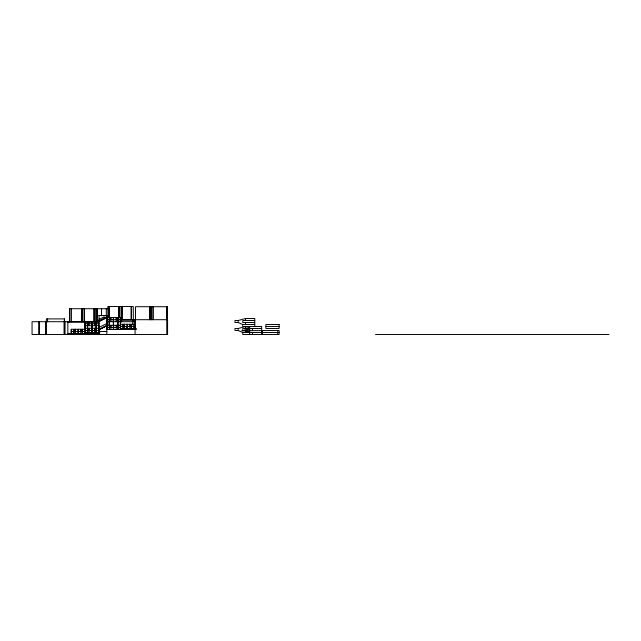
<?xml version="1.0" encoding="UTF-8"?>
<svg xmlns="http://www.w3.org/2000/svg" width="641" height="641" viewBox="0 0 641 641"><rect width="100%" height="100%" fill="white"/><g stroke="black" fill="none" stroke-linecap="round" stroke-linejoin="round"><path stroke-width="0.96" d="M84.924 333.464L84.933 321.478L99.051 321.478M85.125 333.464L85.133 321.478M87.416 333.464L87.424 321.478M87.617 333.464L87.625 321.478L87.665 325.676M91.879 333.464L91.887 321.478L91.895 325.676M92.08 333.464L92.088 321.478M96.038 333.464L96.046 321.478L96.054 325.676M96.238 333.464L96.246 321.478M98.57 333.464L98.578 321.478M98.77 333.464L98.778 321.478M121.59 317.503L106.823 317.503L106.815 329.49L136.429 329.49M107.015 329.49L107.023 317.503M109.315 329.498L109.323 317.503M109.523 317.503L109.515 329.498L109.443 325.299M113.321 329.498L113.329 317.503M117.8 329.49L117.808 317.503L117.816 321.702M118 329.49L118.008 317.503M120.308 329.49L120.316 317.503M132.783 324.931L132.975 319.699M134.971 319.699L134.746 325.5M99.043 321.429L99.043 319.434L104.179 316.87L104.179 318.505L106.975 317.111L98.834 321.101L98.818 334.49M106.823 317.559L98.922 321.502L98.922 321.045M106.911 323.497L98.922 327.495L98.914 329.762M98.922 329.49L106.911 325.5M106.975 317.111L98.922 321.061M98.882 321.502L106.919 317.503M106.735 325.892L98.634 329.891L106.735 325.5L106.67 325.892M249.653 328.496L245.062 330.492L249.653 332.487M249.653 328.697L245.062 330.692L241.865 330.692L279.091 330.492L279.091 334.49L242.771 334.49L242.771 332.487L238.172 330.492L234.975 330.492L234.975 328.496L238.172 328.496L245.567 326.493L245.567 328.496M254.757 324.498L242.771 324.498L238.172 322.495L234.975 322.495L234.975 320.5L238.172 320.5L245.567 318.505L254.757 318.505L254.757 326.493M249.678 327.247L245.062 328.496L245.062 330.692L249.653 332.687M107.944 308.714L69.685 308.714L69.685 321.702M107.023 315.701L98.866 315.5L107.488 315.5L107.488 317.503M120.516 318.705L121.349 318.705M121.574 319.498L133.344 319.498L133.272 306.51L107.888 306.51L107.944 317.704M106.823 319.699L167.573 319.699L167.573 334.49L32.05 334.49L32.05 321.702L98.866 321.702M121.478 320.099L135.075 320.091M254.757 320.5L242.771 320.5L242.771 322.495L254.757 322.495M120.516 320.7L121.349 320.7M106.71 321.702L135.075 321.702M67.842 322.103L98.842 322.103M84.941 322.479L85.341 322.479M84.933 323.673L98.778 323.673M106.879 325.299L120.668 325.299M99.051 325.676L84.933 325.676L84.933 321.478M120.444 326.493L135.211 326.493M265.911 326.493L279.091 326.493M106.879 327.495L120.572 327.495M99.051 328.296L84.933 328.296L84.933 333.488M120.444 328.496L136.429 328.496M261.648 328.496L242.771 328.496L242.771 330.492M85.341 329.29L71.215 329.29L71.215 333.488M84.933 330.492L98.778 330.492M261.648 330.892L263.643 330.492M71.215 331.493L85.061 331.493M98.818 331.493L106.823 331.493M242.771 332.487L261.648 332.487M262.361 332.487L279.091 332.487M67.842 333.488L99.684 333.488L99.684 332.487L84.772 332.487L84.772 333.488M375.522 334.49L608.95 334.49M277.681 330.492L277.681 334.49M262.361 330.492L262.361 334.49M261.648 334.49L261.648 326.493L242.771 326.493L242.771 324.498M252.45 328.496L252.45 330.492M252.45 332.487L252.45 334.49M249.653 326.493L249.653 334.49M245.567 318.505L245.567 320.5M245.567 322.495L245.567 324.498M245.567 330.492L245.567 332.487M238.172 320.5L238.172 322.495M238.172 328.496L238.172 330.492M167.341 334.49L167.341 306.71L135.515 306.71L135.515 319.699M167.189 306.71L167.173 319.699M167.085 306.71L167.077 319.699M166.916 306.71L166.916 334.49M153.367 306.71L153.367 319.699M152.085 306.71L152.069 319.699M151.324 306.71L151.324 319.699M150.579 306.71L150.571 319.699M149.746 306.71L149.746 319.699M149.633 306.71L149.633 319.699M135.203 328.496L135.195 324.298L120.444 324.298L120.46 329.49L120.516 317.503L120.516 321.702M135.075 319.691L135.075 334.49M134.955 326.493L134.842 328.496L134.826 326.493M134.426 326.493L134.426 328.496M134.137 324.298L134.161 328.496M134.009 324.298L134.025 328.496M133.08 319.691L132.975 320.099M131.437 324.298L131.461 328.496M131.309 306.51L131.309 319.498M131.301 324.298L131.293 328.496M131.221 306.51L131.221 319.498M131.189 324.298L131.189 328.496M129.939 324.298L129.923 326.493M129.811 324.298L129.803 328.496M127.222 324.298L127.239 328.496M127.086 324.298L127.102 328.496L127.086 326.493M124.538 324.298L124.538 328.496M124.386 324.298L124.41 326.493M123.296 324.298L123.296 326.493M123.16 324.298L123.152 328.496M123.008 324.298L123 328.496M122.086 306.51L122.102 319.498M121.87 306.51L121.814 319.498M121.574 306.51L121.59 321.702M121.437 317.503L121.349 321.702M121.333 321.702L121.221 319.699L121.205 321.702M120.812 319.699L120.812 321.702M120.596 324.298L120.572 329.49M120.404 317.503L120.404 321.702M119.979 306.51L119.963 317.503M118.809 306.51L118.809 317.503M118.721 306.51L118.721 317.503M117.872 325.299L117.872 329.49M117.76 325.299L117.736 327.495M117.68 317.503L117.68 321.702M117.624 325.299L117.624 329.49M117.567 317.503L117.567 321.702M116.301 317.503L116.317 319.699M116.358 325.299L116.374 327.495M116.189 317.503L116.181 321.702M116.245 325.299L116.237 329.49M113.673 325.299L113.673 329.49M113.489 317.503L113.521 329.498L113.545 325.299M113.465 319.699L113.465 321.702M110.973 325.299L110.973 329.49M110.917 317.503L110.917 321.702M110.845 325.299L110.821 327.495M110.789 317.503L110.765 319.699M109.731 325.299L109.731 327.495M109.675 317.503L109.675 319.699M109.459 306.51L109.531 321.702M109.371 306.51L109.379 321.702M108.962 306.51L108.962 317.503M107.88 321.67L107.88 325.636M107.488 321.502L107.488 325.5M106.975 315.5L106.975 321.702M107.031 325.299L107.031 329.49M106.847 317.103L106.815 334.49M106.262 308.714L106.358 315.701M101.534 308.714L101.478 315.701M99.523 318.505L99.523 321.502M99.523 327.495L99.523 329.49M99.067 315.701L99.034 319.434M99.043 327.423L99.043 329.762M98.65 321.478L98.65 325.676M98.65 328.296L98.642 332.487M97.512 308.714L97.512 321.702M97.12 308.714L97.12 321.702M96.911 308.714L97.031 321.702M96.559 308.714L96.543 321.702M96.046 328.296L96.006 332.487M95.926 321.478L95.886 325.676M95.918 328.296L95.878 332.487M95.701 308.714L95.685 321.702M94.62 321.478L94.62 323.673M94.612 328.296L94.62 330.492M94.491 321.478L94.491 325.676M94.483 328.296L94.483 332.487M94.115 308.714L94.115 321.702M94.051 308.714L94.051 321.702M91.887 328.296L91.879 332.487M91.751 321.478L91.751 325.676M91.759 328.296L91.751 332.487M89.163 321.478L89.163 325.676M89.163 328.296L89.155 332.487M89.027 321.478L89.035 323.673M87.801 321.478L87.769 325.676M87.793 328.296L87.761 332.487M87.625 328.296L87.625 332.487M85.341 321.478L85.341 323.945M85.213 321.478L85.205 323.945M85.069 321.478L85.069 325.676M85.069 328.296L85.069 333.488M84.548 308.714L84.548 321.702M84.468 308.714L84.468 321.702M82.977 308.714L82.961 321.702M82.296 329.29L82.336 333.488M82.144 308.714L82.144 321.702M82.208 329.29L82.168 333.488M81.495 308.714L81.415 321.702M80.902 329.29L80.902 331.493M80.774 329.29L80.774 333.488M78.17 329.29L78.178 333.488M78.042 329.29L78.042 333.488M75.446 329.29L75.446 333.488M75.317 329.29L75.309 331.493M71.431 308.714L71.407 321.702M71.431 331.493L71.455 333.488M71.359 329.29L71.359 333.488M69.813 308.714L69.813 321.702M67.842 321.702L67.842 334.49M65.045 321.702L65.045 334.49M64.525 323.769L64.525 318.897L46.376 318.897L46.376 321.822M64.364 318.897L64.364 334.49M64.172 321.702L64.172 334.49M47.578 318.897L47.578 321.822M46.104 321.702L46.104 334.49M45.88 321.702L45.88 334.49M39.293 321.702L39.293 334.49M38.869 321.702L38.869 334.49M279.091 324.498L265.911 324.498L265.911 328.496L279.091 328.496L279.091 324.498M109.595 329.49L109.595 325.299L109.587 329.49M89.027 330.492L89.027 328.296L89.019 330.492M73.955 333.488L73.947 329.29L73.907 333.488"/></g></svg>
